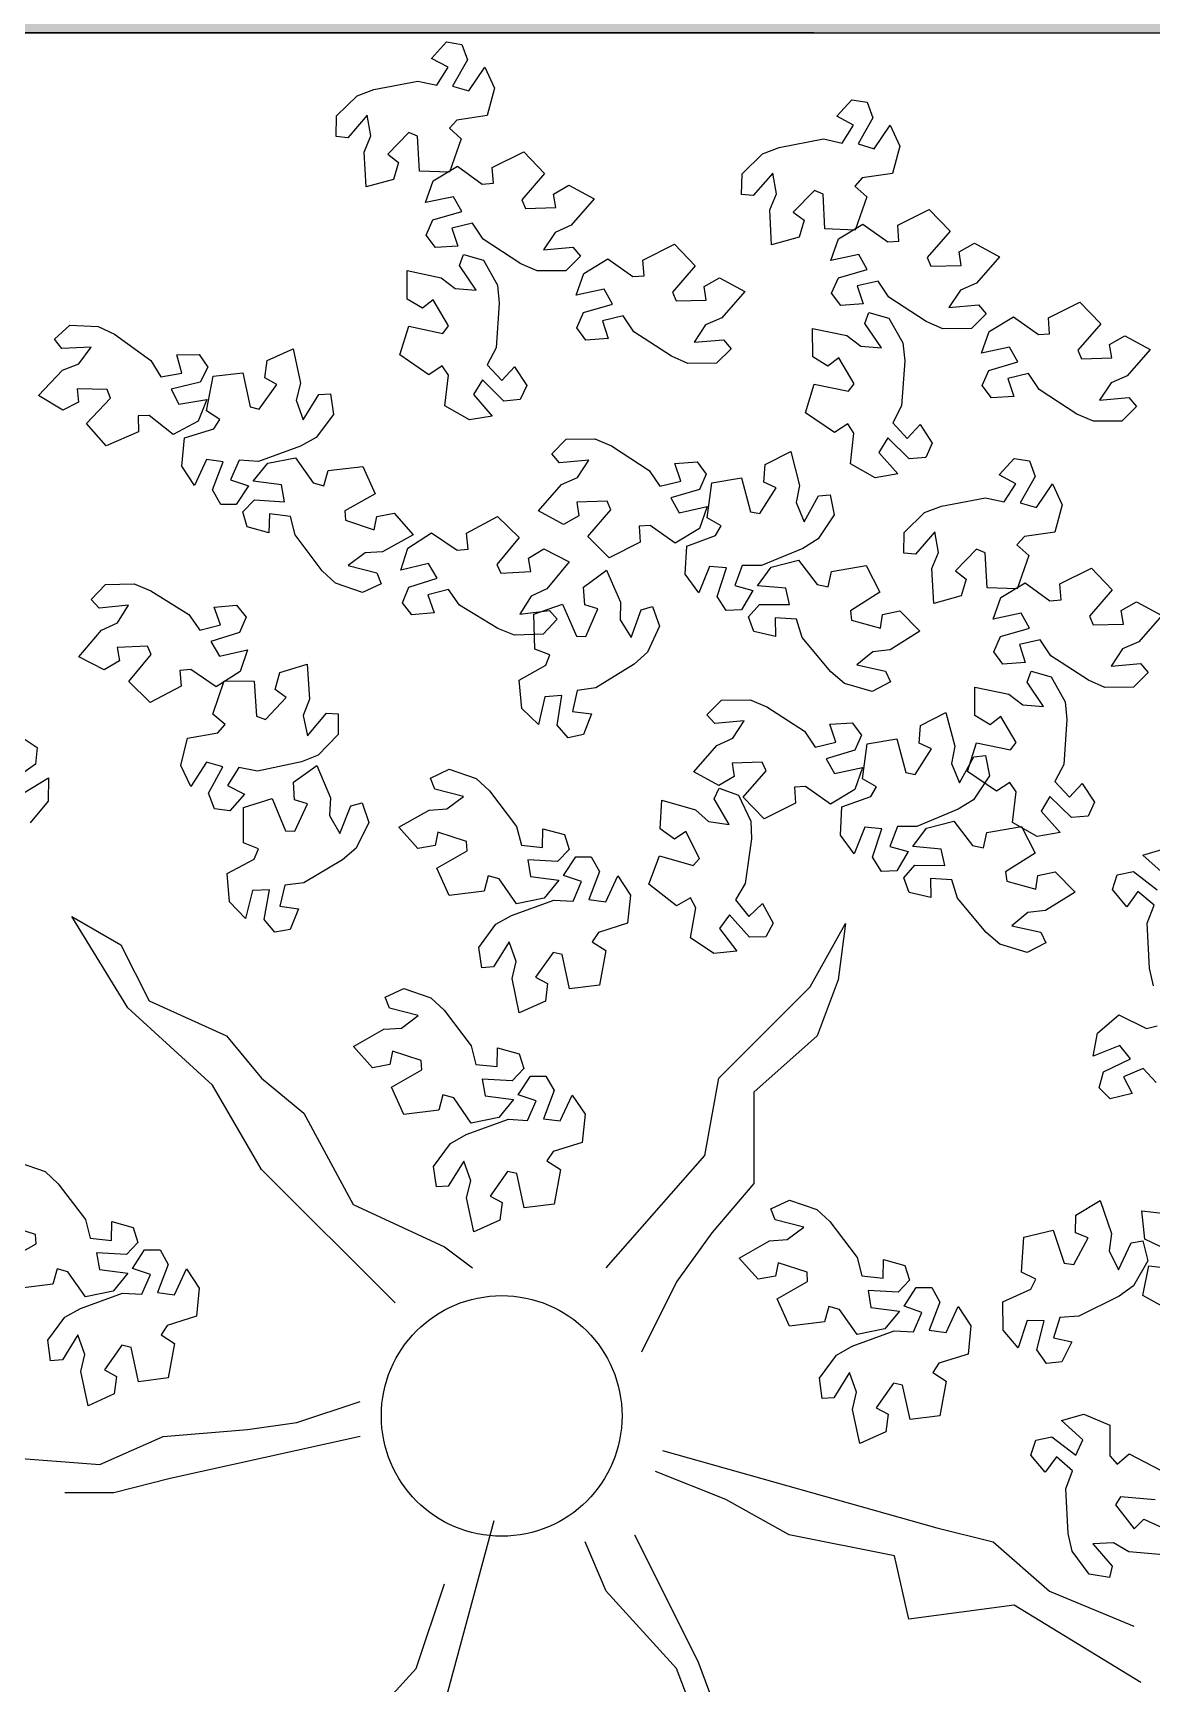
# Model space of a CAD drawing. Header units: centimetres. Extents: x -3096 to 17897, y -3131 to 15798.
# Drawn here: x -2180.8 to -2058.9, y 3859.8 to 4039.6 of the extents above; entities that cross this region are included whole.
import ezdxf

# ---------------------------------------------------------------- set-up
doc = ezdxf.new("R2010")
doc.units = ezdxf.units.CM
doc.layers.add('alberi', color=74, linetype='Continuous')

msp = doc.modelspace()

# ---------------------------------------------------------------- hatches: boundary and pattern name
at = {"transparency": 33554508}
h = msp.add_hatch(dxfattribs=at)
h.set_pattern_fill('GOST_WOOD', color=256, scale=2.9)
h.set_pattern_definition([(90, (-5100.13, -478.695), (17.4, -1e-15), [29, -5.8]), (90, (-5094.33, -484.495), (17.4, -1e-15), [17.4, -4.35, 8.7, -4.35]), (90, (-5088.53, -493.195), (17.4, -1e-15), [29, -5.8])])
h.paths.add_polyline_path([(-3095.71, 4099.61), (-3095.71, 4039.61), (-2657.82, 4039.61), (-2657.82, 4099.61)])
h.paths.add_polyline_path([(-2657.82, 4099.61), (-2657.82, 4039.61), (-2245.71, 4039.61), (-2195.71, 4039.61), (-2095.71, 4039.61), (-1945.71, 4039.61), (-1865.71, 4039.61), (-1865.71, 4099.61)])
h.paths.add_polyline_path([(-1615.62, 4039.61), (-1615.62, 4099.61), (-1765.71, 4099.61), (-1765.71, 4039.61)])
h.paths.add_polyline_path([(-1095.71, 4039.61), (-1095.71, 4099.61), (-1615.62, 4099.61), (-1615.62, 4039.61)])

# ---------------------------------------------------------------- linework, layer by layer
for p, q in [((-3095.71, 4039.61), (-1095.71, 4039.61)), ((-2095.71, 4039.61), (-2595.71, 4039.61)), ((-2095.71, 4039.61), (-2195.71, 4039.61)), ((-2095.71, 4039.61), (-1945.71, 4039.61))]:
    msp.add_line(p, q)
at = {"layer": 'alberi'}
for points in [[(-2147.72, 4030.57), (-2145.49, 4032.76), (-2143.65, 4033.44), (-2138.85, 4034.37), (-2136.81, 4033.92), (-2135.55, 4035.88), (-2137.37, 4036.84), (-2135.74, 4038.65), (-2134.08, 4038.37), (-2133.46, 4036.67), (-2133.46, 4036.67), (-2135.08, 4033.82), (-2133.3, 4033.3), (-2131.57, 4035.88), (-2130.52, 4033.59), (-2131.31, 4030.61), (-2134.62, 4030.12), (-2135.43, 4029.22), (-2134.14, 4028.06), (-2134.14, 4028.06), (-2135.41, 4024.45), (-2138.68, 4024.56), (-2138.89, 4028.37), (-2139.83, 4028.76), (-2142.13, 4026.4), (-2140.96, 4025.5), (-2141.5, 4023.66), (-2144.5, 4022.84), (-2144.7, 4026.64), (-2143.97, 4028.4), (-2144.37, 4030.64), (-2146.48, 4028.2), (-2147.77, 4028.32)], [(-2103.55, 4024.27), (-2101.32, 4026.45), (-2099.49, 4027.14), (-2094.69, 4028.06), (-2092.64, 4027.62), (-2091.39, 4029.58), (-2093.21, 4030.54), (-2091.57, 4032.34), (-2089.91, 4032.07), (-2089.29, 4030.36), (-2089.29, 4030.36), (-2090.91, 4027.52), (-2089.14, 4026.99), (-2087.4, 4029.58), (-2086.35, 4027.29), (-2087.14, 4024.31), (-2090.45, 4023.81), (-2091.27, 4022.91), (-2089.97, 4021.75), (-2089.97, 4021.75), (-2091.24, 4018.14), (-2094.52, 4018.26), (-2094.72, 4022.06), (-2095.66, 4022.45), (-2097.97, 4020.1), (-2096.79, 4019.2), (-2097.33, 4017.35), (-2100.33, 4016.53), (-2100.53, 4020.33), (-2099.8, 4022.1), (-2100.21, 4024.33), (-2102.32, 4021.9), (-2103.6, 4022.02)], [(-2122.73, 4013.71), (-2125.85, 4013.69), (-2127.65, 4014.47), (-2131.74, 4017.15), (-2132.9, 4018.88), (-2135.17, 4018.35), (-2134.52, 4016.39), (-2136.95, 4016.23), (-2137.96, 4017.58), (-2137.22, 4019.24), (-2137.22, 4019.24), (-2134.08, 4020.16), (-2134.99, 4021.77), (-2138.04, 4021.12), (-2137.19, 4023.49), (-2134.56, 4025.09), (-2131.84, 4023.14), (-2130.62, 4023.23), (-2130.75, 4024.96), (-2130.75, 4024.96), (-2127.32, 4026.67), (-2125.05, 4024.31), (-2127.55, 4021.44), (-2127.14, 4020.5), (-2123.85, 4020.59), (-2124.07, 4022.06), (-2122.4, 4023.01), (-2119.67, 4021.52), (-2122.17, 4018.65), (-2123.92, 4017.88), (-2125.18, 4015.99), (-2121.97, 4016.28), (-2121.13, 4015.3)], [(-2078.56, 4007.41), (-2081.68, 4007.39), (-2083.48, 4008.17), (-2087.57, 4010.84), (-2088.73, 4012.58), (-2091, 4012.04), (-2090.35, 4010.09), (-2092.78, 4009.92), (-2093.79, 4011.27), (-2093.05, 4012.93), (-2093.05, 4012.93), (-2089.91, 4013.85), (-2090.82, 4015.47), (-2093.87, 4014.81), (-2093.03, 4017.19), (-2090.39, 4018.78), (-2087.67, 4016.84), (-2086.46, 4016.92), (-2086.58, 4018.65), (-2086.58, 4018.65), (-2083.16, 4020.37), (-2080.88, 4018.01), (-2083.38, 4015.13), (-2082.97, 4014.19), (-2079.68, 4014.29), (-2079.9, 4015.76), (-2078.23, 4016.7), (-2075.5, 4015.21), (-2078, 4012.34), (-2079.75, 4011.58), (-2081.01, 4009.69), (-2077.8, 4009.97), (-2076.96, 4009)], [(-2106.32, 4003.63), (-2109.44, 4003.61), (-2111.24, 4004.39), (-2115.33, 4007.06), (-2116.49, 4008.8), (-2118.76, 4008.26), (-2118.12, 4006.31), (-2120.55, 4006.14), (-2121.55, 4007.49), (-2120.81, 4009.15), (-2120.81, 4009.15), (-2117.67, 4010.07), (-2118.58, 4011.68), (-2121.63, 4011.03), (-2120.79, 4013.4), (-2118.15, 4015), (-2115.43, 4013.06), (-2114.22, 4013.14), (-2114.35, 4014.87), (-2114.35, 4014.87), (-2110.92, 4016.58), (-2108.65, 4014.23), (-2111.14, 4011.35), (-2110.74, 4010.41), (-2107.44, 4010.51), (-2107.67, 4011.97), (-2105.99, 4012.92), (-2103.26, 4011.43), (-2105.76, 4008.56), (-2107.52, 4007.8), (-2108.77, 4005.91), (-2105.56, 4006.19), (-2104.72, 4005.21)], [(-2131.72, 4014.85), (-2130.19, 4012.13), (-2130, 4010.18), (-2130.34, 4005.31), (-2131.3, 4003.45), (-2129.72, 4001.73), (-2128.33, 4003.24), (-2127, 4001.2), (-2127.7, 3999.66), (-2129.5, 3999.5), (-2129.5, 3999.5), (-2131.83, 4001.8), (-2132.8, 4000.22), (-2130.75, 3997.87), (-2133.23, 3997.45), (-2135.91, 3998.98), (-2135.53, 4002.31), (-2136.2, 4003.33), (-2137.65, 4002.37), (-2137.65, 4002.37), (-2140.81, 4004.53), (-2139.86, 4007.66), (-2136.13, 4006.88), (-2135.51, 4007.69), (-2137.19, 4010.52), (-2138.36, 4009.62), (-2140.01, 4010.62), (-2140.03, 4013.73), (-2136.31, 4012.94), (-2134.79, 4011.78), (-2132.52, 4011.6), (-2134.33, 4014.27), (-2133.89, 4015.48)], [(-2087.56, 4008.55), (-2086.02, 4005.83), (-2085.83, 4003.88), (-2086.17, 3999), (-2087.13, 3997.14), (-2085.56, 3995.42), (-2084.16, 3996.94), (-2082.84, 3994.9), (-2083.53, 3993.36), (-2085.34, 3993.2), (-2085.34, 3993.2), (-2087.67, 3995.49), (-2088.63, 3993.91), (-2086.58, 3991.57), (-2089.06, 3991.15), (-2091.74, 3992.68), (-2091.37, 3996), (-2092.03, 3997.02), (-2093.48, 3996.07), (-2093.48, 3996.07), (-2096.64, 3998.23), (-2095.69, 4001.36), (-2091.96, 4000.58), (-2091.34, 4001.39), (-2093.02, 4004.22), (-2094.2, 4003.31), (-2095.84, 4004.31), (-2095.86, 4007.42), (-2092.14, 4006.64), (-2090.62, 4005.48), (-2088.36, 4005.3), (-2090.17, 4007.96), (-2089.72, 4009.17)], [(-2062.16, 3997.32), (-2065.27, 3997.3), (-2067.07, 3998.08), (-2071.17, 4000.75), (-2072.33, 4002.49), (-2074.59, 4001.96), (-2073.95, 4000), (-2076.38, 3999.84), (-2077.38, 4001.19), (-2076.65, 4002.85), (-2076.65, 4002.85), (-2073.51, 4003.77), (-2074.42, 4005.38), (-2077.46, 4004.72), (-2076.62, 4007.1), (-2073.98, 4008.69), (-2071.26, 4006.75), (-2070.05, 4006.83), (-2070.18, 4008.57), (-2070.18, 4008.57), (-2066.75, 4010.28), (-2064.48, 4007.92), (-2066.98, 4005.05), (-2066.57, 4004.11), (-2063.28, 4004.2), (-2063.5, 4005.67), (-2061.83, 4006.62), (-2059.1, 4005.13), (-2061.6, 4002.25), (-2063.35, 4001.49), (-2064.61, 3999.6), (-2061.4, 3999.89), (-2060.56, 3998.91)], [(-2176.78, 4007.77), (-2173.67, 4007.64), (-2171.91, 4006.78), (-2167.94, 4003.92), (-2166.87, 4002.13), (-2164.57, 4002.56), (-2165.13, 4004.54), (-2162.69, 4004.59), (-2161.75, 4003.19), (-2162.57, 4001.57), (-2162.57, 4001.57), (-2165.75, 4000.8), (-2164.91, 3999.15), (-2161.84, 3999.66), (-2162.79, 3997.33), (-2165.5, 3995.86), (-2168.13, 3997.92), (-2169.34, 3997.9), (-2169.3, 3996.16), (-2169.3, 3996.16), (-2172.8, 3994.61), (-2174.96, 3997.07), (-2172.33, 3999.83), (-2172.69, 4000.78), (-2175.99, 4000.84), (-2175.83, 3999.37), (-2177.55, 3998.5), (-2180.2, 4000.12), (-2177.57, 4002.87), (-2175.79, 4003.55), (-2174.44, 4005.38), (-2177.66, 4005.24), (-2178.46, 4006.26)], [(-2148.07, 3998.05), (-2149.93, 3995.55), (-2151.64, 3994.59), (-2156.24, 3992.93), (-2158.33, 3993.06), (-2159.27, 3990.93), (-2157.32, 3990.26), (-2158.66, 3988.23), (-2160.34, 3988.24), (-2161.22, 3989.83), (-2161.22, 3989.83), (-2160.06, 3992.89), (-2161.89, 3993.14), (-2163.21, 3990.31), (-2164.59, 3992.41), (-2164.27, 3995.48), (-2161.08, 3996.48), (-2160.42, 3997.49), (-2161.87, 3998.44), (-2161.87, 3998.44), (-2161.17, 4002.2), (-2157.92, 4002.59), (-2157.14, 3998.87), (-2156.14, 3998.63), (-2154.23, 4001.31), (-2155.53, 4002.02), (-2155.28, 4003.92), (-2152.44, 4005.2), (-2151.66, 4001.47), (-2152.11, 3999.61), (-2151.36, 3997.47), (-2149.65, 4000.2), (-2148.37, 4000.28)], [(-2122.69, 3995.35), (-2119.57, 3995.38), (-2117.77, 3994.61), (-2113.66, 3991.95), (-2112.5, 3990.22), (-2110.23, 3990.76), (-2110.88, 3992.71), (-2108.45, 3992.89), (-2107.45, 3991.54), (-2108.18, 3989.88), (-2108.18, 3989.88), (-2111.31, 3988.95), (-2110.4, 3987.34), (-2107.35, 3988), (-2108.19, 3985.63), (-2110.82, 3984.02), (-2113.55, 3985.95), (-2114.76, 3985.87), (-2114.63, 3984.14), (-2114.63, 3984.14), (-2118.04, 3982.41), (-2120.33, 3984.76), (-2117.84, 3987.65), (-2118.25, 3988.58), (-2121.54, 3988.48), (-2121.32, 3987.01), (-2122.98, 3986.06), (-2125.72, 3987.54), (-2123.23, 3990.42), (-2121.48, 3991.19), (-2120.23, 3993.08), (-2123.44, 3992.79), (-2124.28, 3993.76)], [(-2144.9, 3978.63), (-2147.84, 3979.67), (-2149.27, 3981.01), (-2152.22, 3984.91), (-2152.72, 3986.94), (-2155.04, 3987.2), (-2155.09, 3985.14), (-2157.44, 3985.81), (-2157.92, 3987.42), (-2156.67, 3988.73), (-2156.67, 3988.73), (-2153.4, 3988.53), (-2153.71, 3990.36), (-2156.8, 3990.77), (-2155.21, 3992.72), (-2152.18, 3993.33), (-2150.28, 3990.59), (-2149.11, 3990.25), (-2148.65, 3991.93), (-2148.65, 3991.93), (-2144.84, 3992.38), (-2143.5, 3989.39), (-2146.83, 3987.53), (-2146.76, 3986.51), (-2143.63, 3985.48), (-2143.34, 3986.94), (-2141.45, 3987.27), (-2139.38, 3984.94), (-2142.71, 3983.08), (-2144.61, 3982.96), (-2146.44, 3981.6), (-2143.32, 3980.79), (-2142.86, 3979.58)], [(-2093.52, 3987.09), (-2095.26, 3984.5), (-2096.91, 3983.45), (-2101.43, 3981.57), (-2103.52, 3981.59), (-2104.35, 3979.41), (-2102.37, 3978.85), (-2103.6, 3976.74), (-2105.28, 3976.67), (-2106.24, 3978.22), (-2106.24, 3978.22), (-2105.23, 3981.33), (-2107.08, 3981.49), (-2108.25, 3978.6), (-2109.74, 3980.63), (-2109.57, 3983.71), (-2106.44, 3984.86), (-2105.82, 3985.91), (-2107.33, 3986.78), (-2107.33, 3986.78), (-2106.82, 3990.58), (-2103.59, 3991.13), (-2102.62, 3987.45), (-2101.61, 3987.26), (-2099.84, 3990.03), (-2101.17, 3990.67), (-2101.02, 3992.59), (-2098.25, 3994.01), (-2097.28, 3990.32), (-2097.64, 3988.45), (-2096.78, 3986.34), (-2095.21, 3989.16), (-2093.93, 3989.3)], [(-2085.89, 3985.18), (-2083.66, 3987.36), (-2081.82, 3988.05), (-2077.02, 3988.97), (-2074.98, 3988.53), (-2073.72, 3990.49), (-2075.54, 3991.45), (-2073.91, 3993.25), (-2072.25, 3992.98), (-2071.62, 3991.28), (-2071.62, 3991.28), (-2073.24, 3988.43), (-2071.47, 3987.9), (-2069.73, 3990.49), (-2068.69, 3988.2), (-2069.48, 3985.22), (-2072.78, 3984.73), (-2073.6, 3983.83), (-2072.3, 3982.67), (-2072.3, 3982.67), (-2073.58, 3979.06), (-2076.85, 3979.17), (-2077.05, 3982.98), (-2078, 3983.37), (-2080.3, 3981.01), (-2079.12, 3980.11), (-2079.67, 3978.27), (-2082.66, 3977.44), (-2082.86, 3981.25), (-2082.13, 3983.01), (-2082.54, 3985.25), (-2084.65, 3982.81), (-2085.93, 3982.93)], [(-2125.22, 3974.09), (-2128.34, 3973.99), (-2130.16, 3974.72), (-2134.33, 3977.27), (-2135.53, 3978.98), (-2137.79, 3978.38), (-2137.09, 3976.44), (-2139.51, 3976.21), (-2140.55, 3977.53), (-2139.86, 3979.21), (-2139.86, 3979.21), (-2136.75, 3980.22), (-2137.7, 3981.8), (-2140.73, 3981.06), (-2139.96, 3983.46), (-2137.37, 3985.13), (-2134.59, 3983.26), (-2133.38, 3983.38), (-2133.56, 3985.11), (-2133.56, 3985.11), (-2130.18, 3986.92), (-2127.84, 3984.63), (-2130.26, 3981.68), (-2129.82, 3980.75), (-2126.54, 3980.94), (-2126.8, 3982.4), (-2125.15, 3983.4), (-2122.38, 3981.98), (-2124.8, 3979.04), (-2126.53, 3978.23), (-2127.74, 3976.3), (-2124.54, 3976.68), (-2123.67, 3975.73)], [(-2112.53, 3974.98), (-2113.84, 3972.15), (-2115.3, 3970.85), (-2119.46, 3968.27), (-2121.52, 3967.96), (-2122, 3965.67), (-2119.95, 3965.43), (-2120.83, 3963.16), (-2122.48, 3962.82), (-2123.67, 3964.19), (-2123.67, 3964.19), (-2123.18, 3967.42), (-2125.02, 3967.28), (-2125.72, 3964.25), (-2127.52, 3966.01), (-2127.84, 3969.08), (-2124.93, 3970.72), (-2124.49, 3971.85), (-2126.12, 3972.47), (-2126.12, 3972.47), (-2126.22, 3976.3), (-2123.12, 3977.36), (-2121.57, 3973.88), (-2120.55, 3973.86), (-2119.24, 3976.88), (-2120.67, 3977.3), (-2120.82, 3979.21), (-2118.31, 3981.06), (-2116.77, 3977.58), (-2116.82, 3975.67), (-2115.64, 3973.73), (-2114.54, 3976.75), (-2113.3, 3977.1)], [(-2089.38, 3967.85), (-2092.37, 3968.74), (-2093.87, 3970.01), (-2097.01, 3973.75), (-2097.61, 3975.75), (-2099.94, 3975.9), (-2099.89, 3973.84), (-2102.26, 3974.39), (-2102.83, 3975.98), (-2101.64, 3977.35), (-2101.64, 3977.35), (-2098.37, 3977.32), (-2098.77, 3979.12), (-2101.88, 3979.38), (-2100.38, 3981.41), (-2097.39, 3982.17), (-2095.36, 3979.52), (-2094.17, 3979.25), (-2093.79, 3980.94), (-2093.79, 3980.94), (-2090.02, 3981.59), (-2088.52, 3978.67), (-2091.75, 3976.64), (-2091.63, 3975.63), (-2088.45, 3974.76), (-2088.24, 3976.23), (-2086.36, 3976.65), (-2084.19, 3974.43), (-2087.41, 3972.41), (-2089.31, 3972.19), (-2091.06, 3970.75), (-2087.91, 3970.08), (-2087.39, 3968.91)], [(-2060.89, 3968.32), (-2064.01, 3968.3), (-2065.81, 3969.08), (-2069.9, 3971.75), (-2071.06, 3973.49), (-2073.33, 3972.96), (-2072.69, 3971), (-2075.12, 3970.84), (-2076.12, 3972.19), (-2075.38, 3973.85), (-2075.38, 3973.85), (-2072.25, 3974.77), (-2073.15, 3976.38), (-2076.2, 3975.72), (-2075.36, 3978.1), (-2072.72, 3979.69), (-2070, 3977.75), (-2068.79, 3977.83), (-2068.92, 3979.57), (-2068.92, 3979.57), (-2065.49, 3981.28), (-2063.22, 3978.92), (-2065.71, 3976.05), (-2065.31, 3975.11), (-2062.01, 3975.2), (-2062.24, 3976.67), (-2060.56, 3977.62), (-2057.83, 3976.13), (-2060.33, 3973.25), (-2062.09, 3972.49), (-2063.34, 3970.6), (-2060.14, 3970.89), (-2059.29, 3969.91)], [(-2172.88, 3979.5), (-2169.77, 3979.58), (-2167.95, 3978.84), (-2163.8, 3976.25), (-2162.61, 3974.54), (-2160.35, 3975.12), (-2161.04, 3977.06), (-2158.61, 3977.28), (-2157.58, 3975.95), (-2158.28, 3974.27), (-2158.28, 3974.27), (-2161.4, 3973.29), (-2160.46, 3971.7), (-2157.43, 3972.41), (-2158.22, 3970.02), (-2160.82, 3968.37), (-2163.58, 3970.26), (-2164.79, 3970.15), (-2164.63, 3968.42), (-2164.63, 3968.42), (-2168.02, 3966.64), (-2170.34, 3968.95), (-2167.9, 3971.87), (-2168.33, 3972.8), (-2171.62, 3972.64), (-2171.37, 3971.18), (-2173.02, 3970.2), (-2175.78, 3971.63), (-2173.34, 3974.55), (-2171.6, 3975.35), (-2170.39, 3977.27), (-2173.59, 3976.92), (-2174.45, 3977.88)], [(-2147.55, 3963.16), (-2149.73, 3960.93), (-2151.55, 3960.2), (-2156.33, 3959.18), (-2158.38, 3959.59), (-2159.6, 3957.6), (-2157.76, 3956.68), (-2159.35, 3954.84), (-2161.02, 3955.08), (-2161.68, 3956.77), (-2161.68, 3956.77), (-2160.12, 3959.65), (-2161.9, 3960.14), (-2163.59, 3957.51), (-2164.68, 3959.78), (-2163.95, 3962.78), (-2160.66, 3963.34), (-2159.86, 3964.26), (-2161.18, 3965.39), (-2161.18, 3965.39), (-2159.98, 3969.03), (-2156.71, 3968.98), (-2156.43, 3965.18), (-2155.47, 3964.81), (-2153.22, 3967.21), (-2154.42, 3968.09), (-2153.91, 3969.94), (-2150.93, 3970.83), (-2150.65, 3967.03), (-2151.35, 3965.25), (-2150.89, 3963.03), (-2148.83, 3965.5), (-2147.55, 3965.41)], [(-2069.89, 3969.46), (-2068.36, 3966.74), (-2068.16, 3964.79), (-2068.51, 3959.92), (-2069.46, 3958.06), (-2067.89, 3956.34), (-2066.5, 3957.85), (-2065.17, 3955.81), (-2065.86, 3954.27), (-2067.67, 3954.11), (-2067.67, 3954.11), (-2070, 3956.41), (-2070.97, 3954.83), (-2068.91, 3952.48), (-2071.4, 3952.06), (-2074.07, 3953.59), (-2073.7, 3956.91), (-2074.36, 3957.93), (-2075.81, 3956.98), (-2075.81, 3956.98), (-2078.97, 3959.14), (-2078.02, 3962.27), (-2074.29, 3961.49), (-2073.67, 3962.3), (-2075.36, 3965.13), (-2076.53, 3964.23), (-2078.17, 3965.23), (-2078.2, 3968.34), (-2074.47, 3967.55), (-2072.95, 3966.39), (-2070.69, 3966.21), (-2072.5, 3968.87), (-2072.06, 3970.08)], [(-2105.77, 3966.92), (-2102.65, 3966.95), (-2100.85, 3966.18), (-2096.75, 3963.52), (-2095.58, 3961.79), (-2093.32, 3962.33), (-2093.97, 3964.28), (-2091.54, 3964.46), (-2090.53, 3963.11), (-2091.26, 3961.45), (-2091.26, 3961.45), (-2094.4, 3960.52), (-2093.48, 3958.91), (-2090.44, 3959.57), (-2091.27, 3957.19), (-2093.91, 3955.59), (-2096.63, 3957.52), (-2097.84, 3957.44), (-2097.71, 3955.7), (-2097.71, 3955.7), (-2101.13, 3953.98), (-2103.41, 3956.33), (-2100.92, 3959.21), (-2101.34, 3960.15), (-2104.63, 3960.05), (-2104.4, 3958.58), (-2106.07, 3957.63), (-2108.8, 3959.11), (-2106.31, 3961.99), (-2104.56, 3962.76), (-2103.31, 3964.65), (-2106.52, 3964.36), (-2107.37, 3965.33)], [(-2076.6, 3958.66), (-2078.34, 3956.07), (-2080, 3955.02), (-2084.51, 3953.14), (-2086.6, 3953.16), (-2087.43, 3950.98), (-2085.46, 3950.41), (-2086.69, 3948.31), (-2088.37, 3948.24), (-2089.32, 3949.79), (-2089.32, 3949.79), (-2088.32, 3952.9), (-2090.16, 3953.06), (-2091.34, 3950.17), (-2092.83, 3952.2), (-2092.66, 3955.28), (-2089.52, 3956.43), (-2088.91, 3957.48), (-2090.41, 3958.35), (-2090.41, 3958.35), (-2089.9, 3962.15), (-2086.67, 3962.7), (-2085.7, 3959.02), (-2084.7, 3958.83), (-2082.92, 3961.6), (-2084.26, 3962.24), (-2084.1, 3964.16), (-2081.33, 3965.58), (-2080.37, 3961.89), (-2080.72, 3960.02), (-2079.87, 3957.91), (-2078.3, 3960.73), (-2077.02, 3960.87)], [(-2144.22, 3953.58), (-2145.58, 3950.77), (-2147.08, 3949.51), (-2151.29, 3947.02), (-2153.36, 3946.75), (-2153.88, 3944.48), (-2151.85, 3944.19), (-2152.77, 3941.94), (-2154.43, 3941.64), (-2155.59, 3943.03), (-2155.59, 3943.03), (-2155.02, 3946.26), (-2156.87, 3946.16), (-2157.64, 3943.13), (-2159.39, 3944.94), (-2159.65, 3948.01), (-2156.71, 3949.59), (-2156.24, 3950.71), (-2157.85, 3951.37), (-2157.85, 3951.37), (-2157.87, 3955.2), (-2154.75, 3956.19), (-2153.28, 3952.68), (-2152.25, 3952.63), (-2150.88, 3955.62), (-2152.29, 3956.07), (-2152.4, 3957.99), (-2149.86, 3959.78), (-2148.39, 3956.26), (-2148.48, 3954.36), (-2147.35, 3952.39), (-2146.18, 3955.39), (-2144.93, 3955.72)], [(-2135.44, 3959.39), (-2132.5, 3958.36), (-2131.06, 3957.03), (-2128.1, 3953.14), (-2127.59, 3951.11), (-2125.27, 3950.86), (-2125.23, 3952.91), (-2122.88, 3952.26), (-2122.39, 3950.65), (-2123.64, 3949.33), (-2123.64, 3949.33), (-2126.9, 3949.51), (-2126.59, 3947.69), (-2123.5, 3947.29), (-2125.09, 3945.33), (-2128.11, 3944.71), (-2130.02, 3947.45), (-2131.19, 3947.78), (-2131.65, 3946.11), (-2131.65, 3946.11), (-2135.45, 3945.64), (-2136.8, 3948.62), (-2133.49, 3950.5), (-2133.56, 3951.52), (-2136.69, 3952.53), (-2136.97, 3951.07), (-2138.87, 3950.74), (-2140.94, 3953.06), (-2137.62, 3954.93), (-2135.71, 3955.06), (-2133.9, 3956.42), (-2137.01, 3957.23), (-2137.48, 3958.43)], [(-2103.93, 3956.56), (-2102.59, 3953.74), (-2102.52, 3951.79), (-2103.2, 3946.94), (-2104.27, 3945.15), (-2102.82, 3943.33), (-2101.33, 3944.75), (-2100.15, 3942.62), (-2100.94, 3941.13), (-2102.75, 3941.09), (-2102.75, 3941.09), (-2104.92, 3943.54), (-2106, 3942.03), (-2104.1, 3939.55), (-2106.61, 3939.3), (-2109.18, 3941.01), (-2108.58, 3944.3), (-2109.17, 3945.36), (-2110.69, 3944.51), (-2110.69, 3944.51), (-2113.69, 3946.88), (-2112.53, 3949.94), (-2108.87, 3948.9), (-2108.19, 3949.67), (-2109.68, 3952.61), (-2110.91, 3951.78), (-2112.48, 3952.89), (-2112.3, 3956), (-2108.63, 3954.96), (-2107.2, 3953.7), (-2104.95, 3953.37), (-2106.58, 3956.15), (-2106.05, 3957.33)], [(-2072.47, 3939.42), (-2075.46, 3940.31), (-2076.95, 3941.58), (-2080.09, 3945.32), (-2080.7, 3947.32), (-2083.02, 3947.47), (-2082.97, 3945.41), (-2085.35, 3945.96), (-2085.91, 3947.55), (-2084.73, 3948.92), (-2084.73, 3948.92), (-2081.46, 3948.89), (-2081.86, 3950.69), (-2084.96, 3950.95), (-2083.47, 3952.98), (-2080.48, 3953.74), (-2078.44, 3951.09), (-2077.26, 3950.82), (-2076.88, 3952.51), (-2076.88, 3952.51), (-2073.1, 3953.15), (-2071.61, 3950.24), (-2074.84, 3948.21), (-2074.72, 3947.2), (-2071.54, 3946.33), (-2071.33, 3947.8), (-2069.45, 3948.22), (-2067.27, 3946), (-2070.5, 3943.98), (-2072.4, 3943.76), (-2074.15, 3942.31), (-2071, 3941.65), (-2070.47, 3940.48)], [(-2132.21, 3939.98), (-2130.35, 3942.49), (-2128.65, 3943.46), (-2124.05, 3945.12), (-2121.96, 3945.01), (-2121.03, 3947.14), (-2122.98, 3947.8), (-2121.65, 3949.84), (-2119.97, 3949.83), (-2119.09, 3948.25), (-2119.09, 3948.25), (-2120.24, 3945.19), (-2118.4, 3944.94), (-2117.09, 3947.77), (-2115.7, 3945.67), (-2116.01, 3942.61), (-2119.2, 3941.6), (-2119.86, 3940.58), (-2118.4, 3939.64), (-2118.4, 3939.64), (-2119.09, 3935.87), (-2122.34, 3935.47), (-2123.14, 3939.2), (-2124.13, 3939.43), (-2126.03, 3936.74), (-2124.73, 3936.04), (-2124.97, 3934.13), (-2127.81, 3932.85), (-2128.6, 3936.57), (-2128.16, 3938.43), (-2128.91, 3940.57), (-2130.61, 3937.84), (-2131.9, 3937.75)], [(-2140.39, 3935.51), (-2137.44, 3934.48), (-2136.01, 3933.15), (-2133.05, 3929.26), (-2132.53, 3927.23), (-2130.22, 3926.98), (-2130.17, 3929.03), (-2127.83, 3928.38), (-2127.33, 3926.77), (-2128.58, 3925.45), (-2128.58, 3925.45), (-2131.85, 3925.63), (-2131.53, 3923.81), (-2128.44, 3923.41), (-2130.03, 3921.45), (-2133.05, 3920.83), (-2134.96, 3923.57), (-2136.13, 3923.9), (-2136.59, 3922.23), (-2136.59, 3922.23), (-2140.39, 3921.76), (-2141.75, 3924.74), (-2138.43, 3926.62), (-2138.5, 3927.64), (-2141.64, 3928.65), (-2141.92, 3927.2), (-2143.81, 3926.86), (-2145.88, 3929.18), (-2142.57, 3931.05), (-2140.66, 3931.18), (-2138.84, 3932.54), (-2141.96, 3933.35), (-2142.42, 3934.55)], [(-2137.15, 3916.1), (-2135.29, 3918.61), (-2133.59, 3919.58), (-2129, 3921.24), (-2126.91, 3921.13), (-2125.98, 3923.26), (-2127.92, 3923.92), (-2126.6, 3925.96), (-2124.91, 3925.95), (-2124.03, 3924.37), (-2124.03, 3924.37), (-2125.18, 3921.31), (-2123.35, 3921.06), (-2122.04, 3923.89), (-2120.64, 3921.79), (-2120.96, 3918.73), (-2124.14, 3917.72), (-2124.8, 3916.7), (-2123.34, 3915.76), (-2123.34, 3915.76), (-2124.03, 3911.99), (-2127.28, 3911.59), (-2128.08, 3915.32), (-2129.08, 3915.55), (-2130.98, 3912.87), (-2129.67, 3912.16), (-2129.92, 3910.26), (-2132.75, 3908.97), (-2133.55, 3912.69), (-2133.1, 3914.55), (-2133.86, 3916.69), (-2135.56, 3913.96), (-2136.84, 3913.87)], [(-2098.36, 3912.45), (-2095.41, 3911.43), (-2093.98, 3910.09), (-2091.02, 3906.2), (-2090.5, 3904.17), (-2088.19, 3903.92), (-2088.14, 3905.98), (-2085.8, 3905.32), (-2085.3, 3903.71), (-2086.55, 3902.39), (-2086.55, 3902.39), (-2089.82, 3902.58), (-2089.5, 3900.75), (-2086.41, 3900.35), (-2088, 3898.4), (-2091.02, 3897.78), (-2092.93, 3900.52), (-2094.1, 3900.85), (-2094.56, 3899.17), (-2094.56, 3899.17), (-2098.36, 3898.71), (-2099.72, 3901.69), (-2096.4, 3903.56), (-2096.47, 3904.58), (-2099.61, 3905.6), (-2099.89, 3904.14), (-2101.78, 3903.81), (-2103.85, 3906.13), (-2100.54, 3907.99), (-2098.63, 3908.13), (-2096.81, 3909.49), (-2099.93, 3910.29), (-2100.4, 3911.49)], [(-2059.34, 3905.82), (-2060.9, 3903.11), (-2062.48, 3901.96), (-2066.85, 3899.78), (-2068.94, 3899.66), (-2069.63, 3897.43), (-2067.62, 3897), (-2068.7, 3894.82), (-2070.37, 3894.64), (-2071.43, 3896.11), (-2071.43, 3896.11), (-2070.64, 3899.28), (-2072.49, 3899.32), (-2073.47, 3896.36), (-2075.09, 3898.28), (-2075.13, 3901.37), (-2072.08, 3902.73), (-2071.53, 3903.82), (-2073.09, 3904.59), (-2073.09, 3904.59), (-2072.84, 3908.41), (-2069.65, 3909.17), (-2068.44, 3905.57), (-2067.42, 3905.44), (-2065.84, 3908.33), (-2067.21, 3908.88), (-2067.19, 3910.8), (-2064.52, 3912.4), (-2063.31, 3908.79), (-2063.54, 3906.9), (-2062.54, 3904.85), (-2061.16, 3907.77), (-2059.9, 3908)], [(-2179.18, 3897.16), (-2177.32, 3899.67), (-2175.62, 3900.64), (-2171.03, 3902.31), (-2168.94, 3902.19), (-2168, 3904.32), (-2169.95, 3904.98), (-2168.63, 3907.02), (-2166.94, 3907.02), (-2166.06, 3905.43), (-2166.06, 3905.43), (-2167.21, 3902.37), (-2165.37, 3902.12), (-2164.07, 3904.96), (-2162.67, 3902.86), (-2162.99, 3899.79), (-2166.17, 3898.78), (-2166.83, 3897.76), (-2165.37, 3896.82), (-2165.37, 3896.82), (-2166.06, 3893.06), (-2169.31, 3892.65), (-2170.11, 3896.38), (-2171.11, 3896.62), (-2173.01, 3893.93), (-2171.7, 3893.22), (-2171.95, 3891.32), (-2174.78, 3890.03), (-2175.58, 3893.75), (-2175.13, 3895.61), (-2175.89, 3897.75), (-2177.59, 3895.02), (-2178.87, 3894.93)], [(-2095.12, 3893.05), (-2093.26, 3895.55), (-2091.56, 3896.52), (-2086.97, 3898.19), (-2084.88, 3898.07), (-2083.95, 3900.21), (-2085.89, 3900.87), (-2084.57, 3902.91), (-2082.88, 3902.9), (-2082, 3901.31), (-2082, 3901.31), (-2083.15, 3898.25), (-2081.32, 3898.01), (-2080.01, 3900.84), (-2078.61, 3898.74), (-2078.93, 3895.67), (-2082.11, 3894.66), (-2082.77, 3893.64), (-2081.31, 3892.71), (-2081.31, 3892.71), (-2082, 3888.94), (-2085.25, 3888.54), (-2086.05, 3892.26), (-2087.05, 3892.5), (-2088.95, 3889.81), (-2087.64, 3889.11), (-2087.89, 3887.2), (-2090.72, 3885.91), (-2091.52, 3889.64), (-2091.07, 3891.5), (-2091.83, 3893.64), (-2093.53, 3890.9), (-2094.81, 3890.81)]]:
    msp.add_lwpolyline(points, close=True, dxfattribs=at)
for points in [[(-2181.74, 3962.7), (-2180.35, 3961.75), (-2180.5, 3959.94), (-2180.5, 3959.94), (-2183.16, 3958.04)], [(-2181.77, 3956.82), (-2179.11, 3958.44), (-2179.12, 3955.92), (-2181.08, 3953.54)], [(-2057.56, 3947.94), (-2059.88, 3950.02), (-2057.47, 3950.74)], [(-2058.73, 3935.8), (-2059.15, 3937.71), (-2059.4, 3942.6), (-2058.67, 3944.56), (-2060.44, 3946.08), (-2061.64, 3944.41), (-2063.2, 3946.27), (-2062.7, 3947.88), (-2060.92, 3948.26), (-2060.92, 3948.26), (-2058.34, 3946.26)], [(-2058.43, 3925.24), (-2059.86, 3926.77), (-2062.01, 3925.87), (-2061.06, 3924.05), (-2063.43, 3923.49), (-2064.64, 3924.66), (-2064.18, 3926.42), (-2064.18, 3926.42), (-2061.23, 3927.83), (-2062.39, 3929.28), (-2065.29, 3928.14), (-2064.84, 3930.62), (-2062.5, 3932.62), (-2059.5, 3931.14), (-2058.32, 3931.42)], [(-2182.42, 3916.57), (-2179.47, 3915.55), (-2178.04, 3914.21), (-2175.08, 3910.32), (-2174.56, 3908.29), (-2172.25, 3908.04), (-2172.2, 3910.09), (-2169.86, 3909.44), (-2169.36, 3907.83), (-2170.61, 3906.51), (-2170.61, 3906.51), (-2173.88, 3906.7), (-2173.56, 3904.87), (-2170.47, 3904.47), (-2172.06, 3902.51), (-2175.08, 3901.89), (-2176.99, 3904.63), (-2178.16, 3904.96), (-2178.62, 3903.29), (-2178.62, 3903.29), (-2182.42, 3902.82)], [(-2057.93, 3907.34), (-2059.66, 3908.18), (-2059.98, 3911.28), (-2056.2, 3910.85)], [(-2183.78, 3905.8), (-2180.46, 3907.68), (-2180.53, 3908.7), (-2183.66, 3909.71)], [(-2056.53, 3900.2), (-2059.88, 3902.05), (-2059.23, 3905.26), (-2055.44, 3904.83)], [(-2057.63, 3873.79), (-2061.42, 3874.12), (-2063.07, 3875.09), (-2065.34, 3875), (-2063.22, 3872.57), (-2063.52, 3871.31), (-2065.74, 3871.68), (-2067.59, 3874.19), (-2068.02, 3876.1), (-2068.26, 3880.98), (-2067.54, 3882.94), (-2069.3, 3884.46), (-2070.51, 3882.79), (-2072.07, 3884.66), (-2071.56, 3886.27), (-2069.79, 3886.65), (-2069.79, 3886.65), (-2067.2, 3884.65), (-2066.43, 3886.33), (-2068.75, 3888.41), (-2066.33, 3889.13), (-2063.49, 3887.93), (-2063.47, 3884.59), (-2062.69, 3883.65), (-2061.36, 3884.78), (-2061.36, 3884.78), (-2057.96, 3883.01)], [(-2058.53, 3879.78), (-2062.33, 3880.12), (-2062.85, 3879.23), (-2060.84, 3876.63), (-2059.78, 3877.67), (-2058.03, 3876.87)]]:
    msp.add_lwpolyline(points, dxfattribs=at)
at = {"layer": 'alberi', "color": 42}
for points in [[(-2141.32, 3901.23), (-2155.88, 3915.78), (-2161.24, 3924.96), (-2170.44, 3933.38), (-2176.57, 3943.33), (-2171.21, 3940.27), (-2168.14, 3934.15), (-2159.71, 3930.32), (-2155.88, 3925.73), (-2151.28, 3921.9), (-2145.92, 3911.95), (-2135.96, 3907.35), (-2132.9, 3905.06)], [(-2118.34, 3905.06), (-2107.61, 3917.31), (-2106.08, 3925.73), (-2096.12, 3935.68), (-2092.29, 3942.57), (-2093.06, 3936.44), (-2095.35, 3930.32), (-2102.25, 3924.2), (-2102.25, 3921.13), (-2102.25, 3914.24), (-2106.85, 3908.89), (-2110.68, 3903.53), (-2114.51, 3895.87)], [(-2183.46, 3884.39), (-2173.5, 3883.62), (-2166.61, 3886.68), (-2157.41, 3887.45), (-2152.05, 3888.22), (-2145.16, 3890.51)], [(-2145.16, 3886.68), (-2165.84, 3882.09), (-2171.97, 3880.56), (-2177.33, 3880.56)], [(-2112.21, 3885.15), (-2082.33, 3876.73), (-2076.2, 3875.2), (-2070.07, 3869.84), (-2060.88, 3866.02)], [(-2060.11, 3859.89), (-2073.9, 3868.31), (-2085.39, 3866.78), (-2086.93, 3873.67), (-2098.42, 3875.97), (-2105.31, 3879.8), (-2112.98, 3882.86)], [(-2130.6, 3877.5), (-2135.96, 3857.59), (-2145.16, 3847.64), (-2155.88, 3825.44), (-2171.97, 3809.37), (-2155.88, 3830.04), (-2146.69, 3853), (-2139.03, 3861.42), (-2135.96, 3870.61)], [(-2115.27, 3875.97), (-2108.38, 3862.19), (-2106.08, 3856.06), (-2102.25, 3847.64), (-2101.48, 3840.75), (-2103.02, 3836.93), (-2108.38, 3855.3), (-2110.68, 3861.42), (-2118.34, 3869.84), (-2120.64, 3875.2)]]:
    msp.add_lwpolyline(points, dxfattribs=at)
at = {"layer": 'alberi'}
msp.add_circle((-2129.73, 3888.92), 13.11, dxfattribs=at)

doc.saveas('drawing.dxf')
